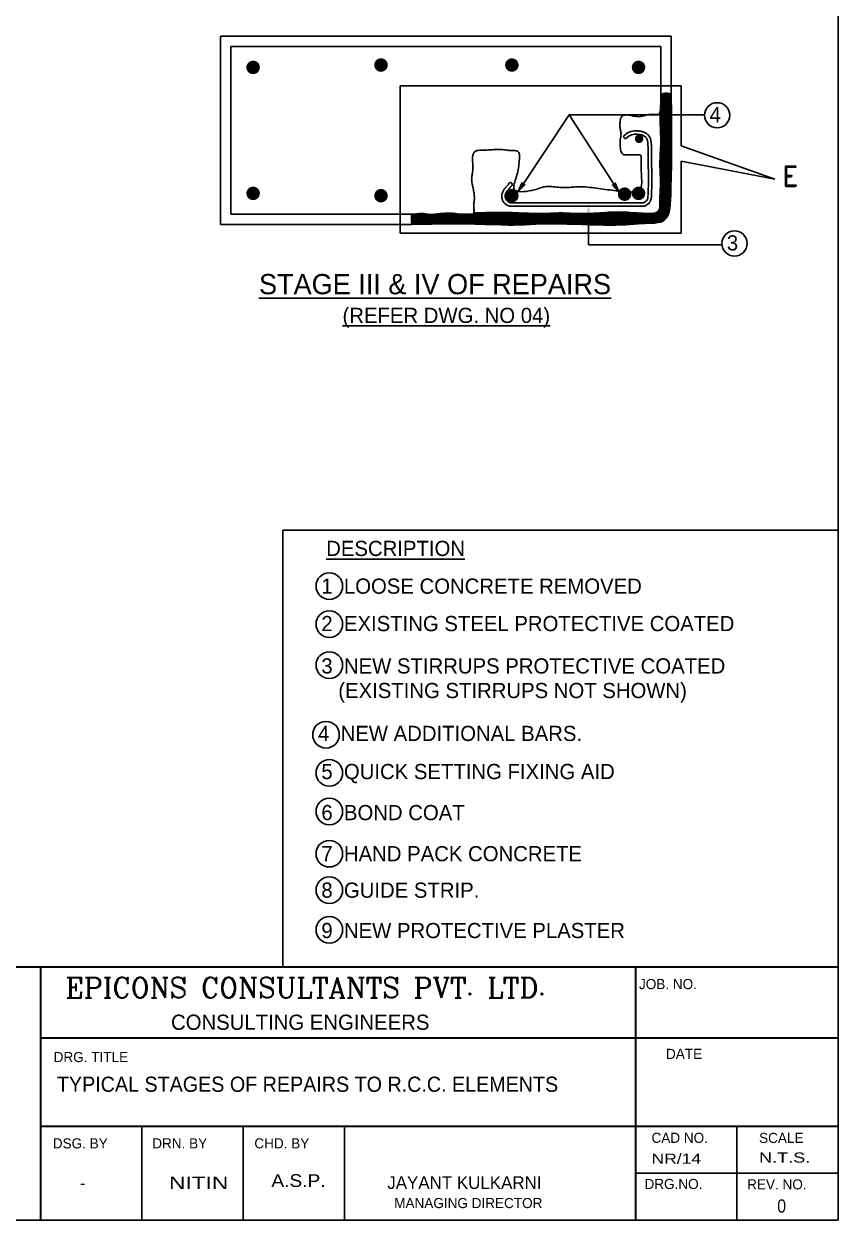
# Model space of a CAD drawing. Header units: millimetres. Extents: x -8855 to 105318, y -17958 to 67465.
# Drawn here: x 43526 to 53187, y 39218 to 53411 of the extents above; entities that cross this region are included whole.
import ezdxf
from ezdxf.lldxf.tags import DXFTag

# ---------------------------------------------------------------- set-up
doc = ezdxf.new("R2010")
doc.units = ezdxf.units.MM
doc.header["$LTSCALE"] = 25
for name, color, linetype in [('9', 3, 'Continuous'), ('DIM', 5, 'Continuous'), ('REN', 3, 'Continuous'), ('TEXT', 2, 'Continuous')]:
    doc.layers.add(name, color=color, linetype=linetype)
doc.styles.add('ROMANC', font='romanc', dxfattribs={"height": 5})
doc.styles.add('ROMAND', font='romand.shx')
doc.styles.add('ROMANS', font='stylu.ttf')
tags = doc.linetypes.add('HIDDEN2', pattern=[4.7625, 3.175, -1.5875]).pattern_tags.tags
tags[6:7] = [DXFTag(74, 4), DXFTag(75, 0), DXFTag(340, '0'), DXFTag(46, 1.0), DXFTag(50, 0.0), DXFTag(44, 0.0), DXFTag(45, 0.0)]
tags[4:5] = [DXFTag(74, 4), DXFTag(75, 0), DXFTag(340, '0'), DXFTag(46, 1.0), DXFTag(50, 0.0), DXFTag(44, 0.0), DXFTag(45, 0.0)]

msp = doc.modelspace()

# ---------------------------------------------------------------- hatches: boundary and pattern name
h = msp.add_hatch()
h.set_pattern_fill('ANSI31', color=1, scale=40, style=0)
h.set_pattern_definition([(45, (0, 0), (-3.5355339, 3.5355339), [])])
h.paths.add_polyline_path([(51144.55492, 51115.54392), (51160.56975, 51146.64856), (51172.43647, 51184.47249), (51180.83933, 51228.0983), (51186.4626, 51276.60862), (51189.99054, 51329.08604), (51191.89976, 51379.16591), (51064.90955, 51379.16591), (51064.58923, 51372.32453), (51063.75925, 51348.1199), (51063.44443, 51324.80134), (51063.70201, 51302.42361), (51064.13131, 51281.14631), (51064.21717, 51261.15523), (51063.44441, 51242.63614), (51061.29789, 51225.77484), (51057.26242, 51210.75712), (51050.82286, 51197.76875), (51041.46402, 51186.99552), (51028.78762, 51178.55177), (51012.86282, 51172.266), (50993.87566, 51167.89526), (50972.01215, 51165.1966), (50947.45834, 51163.92706), (50920.40025, 51163.84369), (50891.02392, 51164.70355), (50859.51538, 51166.26368), (50826.08451, 51168.29304), (50791.03659, 51170.60822), (50754.70076, 51173.03774), (50717.40615, 51175.41009), (50679.4819, 51177.55378), (50641.25713, 51179.29731), (50603.06098, 51180.4692), (50565.22259, 51180.89793), (50528.0067, 51180.4692), (50491.42045, 51179.29731), (50455.4066, 51177.55378), (50419.90793, 51175.41009), (50384.86718, 51173.03774), (50350.22711, 51170.60822), (50315.93048, 51168.29304), (50281.92006, 51166.26368), (50248.19106, 51164.65829), (50214.94861, 51163.48165), (50182.45028, 51162.70516), (50150.95367, 51162.30024), (50120.71634, 51162.23831), (50091.99589, 51162.49079), (50065.04989, 51163.02909), (50040.13593, 51163.82464), (50017.35419, 51164.83694), (49996.17518, 51165.97785), (49975.91202, 51167.14736), (49955.87782, 51168.2454), (49935.3857, 51169.17195), (49913.74878, 51169.82697), (49890.28015, 51170.11041), (49864.29294, 51169.92224), (49835.23979, 51169.21244), (49803.13142, 51168.13107), (49768.1181, 51166.8782), (49730.35007, 51165.65392), (49689.97759, 51164.65829), (49647.15093, 51164.09141), (49602.02033, 51164.15334), (49596.13196, 51164.26427), (49596.13196, 51036.74923), (49657.57825, 51039.24302), (49726.09996, 51041.14376), (49799.57298, 51041.87262), (49879.0181, 51041.139), (49963.24281, 51039.20491), (50050.50126, 51036.47052), (50139.04763, 51033.33597), (50227.13608, 51030.20142), (50313.02076, 51027.46702), (50394.95584, 51025.53294), (50471.19549, 51024.79932), (50540.42581, 51025.54152), (50603.06066, 51027.53567), (50659.94586, 51030.4331), (50711.92722, 51033.88514), (50759.85054, 51037.54311), (50804.56163, 51041.05836), (50846.90631, 51044.0822), (50887.73038, 51046.26596), (50927.65207, 51047.50295), (50966.37927, 51048.65438), (51003.39227, 51050.82341), (51038.17137, 51055.11323), (51070.19689, 51062.62702), (51098.94912, 51074.46794), (51123.90836, 51091.73918)])
h.paths.add_polyline_path([(49596.13196, 51164.26427), (49554.73605, 51165.04416), (49504.94051, 51166.85493), (49450.24479, 51169.24064), (49387.75214, 51171.74725), (49314.56579, 51173.92072), (49227.78901, 51175.30701), (49124.52503, 51175.45209), (49001.87709, 51173.90192), (48856.94845, 51170.20247), (48853.27129, 51163.19255), (48848.27862, 51157.66531), (48842.00803, 51153.45186), (48834.4971, 51150.38326), (48825.78341, 51148.2906), (48815.90456, 51147.00498), (48804.89813, 51146.35748), (48792.80171, 51146.17918), (48779.69359, 51146.3262), (48765.81496, 51146.75474), (48751.44771, 51147.44603), (48736.87374, 51148.38132), (48722.37494, 51149.54182), (48708.2332, 51150.90877), (48694.73043, 51152.4634), (48682.14852, 51154.18694), (48670.6566, 51156.05125), (48659.97278, 51157.99063), (48649.70241, 51159.93001), (48639.45084, 51161.79432), (48628.82341, 51163.50848), (48617.42546, 51164.99742), (48604.86236, 51166.18607), (48590.73943, 51166.99936), (48574.79359, 51167.38098), (48557.28792, 51167.3497), (48538.6171, 51166.94306), (48519.17576, 51166.19859), (48499.35855, 51165.15382), (48479.56014, 51163.84631), (48460.17518, 51162.31357), (48441.59831, 51160.59315), (48424.13961, 51158.73979), (48407.77091, 51156.87705), (48392.37945, 51155.14569), (48377.85246, 51153.68646), (48364.07718, 51152.64013), (48350.94087, 51152.14747), (48338.33077, 51152.34922), (48326.13411, 51153.38617), (48314.02516, 51155.29251), (48300.82621, 51157.67625), (48285.1466, 51160.03886), (48265.59563, 51161.88181), (48240.78263, 51162.70654), (48209.31691, 51162.01452), (48169.8078, 51159.30722), (48120.86462, 51154.08608), (48120.80784, 51133.7009), (48120.33965, 51116.41414), (48119.78161, 51101.44591), (48119.45534, 51088.01631), (48119.6824, 51075.34542), (48120.7844, 51062.65336), (48123.08292, 51049.16021), (48126.89955, 51034.08608), (48360.62143, 51038.92856), (48560.05033, 51040.75995), (48729.21846, 51040.27172), (48872.15804, 51038.15538), (48992.90126, 51035.10239), (49095.48036, 51031.80423), (49183.92753, 51028.9524), (49262.27499, 51027.23836), (49334.14527, 51027.16691), (49401.52217, 51028.49599), (49465.9798, 51030.79689), (49529.09228, 51033.64085), (49592.43373, 51036.59914), (49596.13196, 51036.74923)])
h.paths.add_polyline_path([(51202.34267, 52114.80918), (51200.20146, 52324.82087), (51196.10034, 52584.37314), (51153.5179, 52588.9995), (51122.71639, 52588.95258), (51101.85172, 52584.96434), (51089.07983, 52577.76673), (51082.55665, 52568.09173), (51080.4381, 52556.67129), (51080.88012, 52544.23736), (51082.03862, 52531.52191), (51082.41292, 52519.11301), (51081.87575, 52507.02317), (51080.64324, 52495.12101), (51078.93152, 52483.27515), (51076.95669, 52471.35422), (51074.93488, 52459.22684), (51073.0822, 52446.76163), (51071.61478, 52433.82722), (51070.65634, 52420.37981), (51069.961, 52406.72595), (51069.19049, 52393.25978), (51068.00653, 52380.37541), (51066.97409, 52321.86351), (51067.0958, 52269.72485), (51068.06776, 52223.06531), (51069.58608, 52180.99075), (51071.34688, 52142.60706), (51073.04625, 52107.02008), (51074.38032, 52073.33571), (51075.04519, 52040.65979), (51074.82458, 52008.24484), (51073.85269, 51975.92993), (51072.35132, 51943.70078), (51070.54228, 51911.54307), (51068.64738, 51879.44254), (51066.88842, 51847.38487), (51065.48722, 51815.35579), (51064.66557, 51783.34101), (51064.57732, 51751.34289), (51065.1044, 51719.43052), (51066.06079, 51687.68965), (51067.26045, 51656.20602), (51068.51735, 51625.06538), (51069.64546, 51594.35347), (51070.45875, 51564.15605), (51070.77119, 51534.55886), (51070.45637, 51505.63813), (51069.62638, 51477.43195), (51068.45296, 51449.96892), (51067.10781, 51423.27762), (51065.76266, 51397.38663), (51064.90955, 51379.16591), (51191.89976, 51379.16591), (51192.10743, 51384.61318), (51193.49751, 51442.27264), (51194.84507, 51501.14704), (51196.65837, 51561.64434), (51198.74174, 51629.4739), (51200.72351, 51711.67044), (51202.23204, 51815.26869), (51202.89564, 51947.30336)])

# ---------------------------------------------------------------- linework, layer by layer
for p, q in [((53175.44123, 39229.87558), (53175.44123, 67465.18411)), ((45857.51102, 53264.27444), (45857.51102, 51034.08608)), ((45857.51102, 53264.27444), (51196.10034, 53264.27444)), ((51196.10034, 53264.27444), (51196.10034, 52584.37314)), ((45977.51102, 53144.27444), (45977.51102, 51154.08608)), ((45977.51102, 53144.27444), (51076.10034, 53144.27444)), ((51076.10034, 53144.27444), (51076.10034, 52466.21761)), ((48120.86462, 51154.08608), (45977.51102, 51154.08608)), ((48842.9519, 51154.08608), (48682.8848, 51154.08608)), ((48126.89955, 51034.08608), (45857.51102, 51034.08608)), ((46595.09207, 42229.87558), (46595.09207, 47409.81044)), ((46595.09207, 47409.81044), (53175.44123, 47409.81044))]:
    msp.add_line(p, q)
at = {"color": 8, "linetype": 'HIDDEN2'}
for p, q in [((47984.75881, 52677.25385), (47984.75881, 50930.58593)), ((51314.54012, 52677.25385), (47984.75881, 52677.25385)), ((51314.54012, 51965.85271), (51314.54012, 52677.25385)), ((51314.54012, 51965.85271), (52424.46728, 51568.79148)), ((52424.46728, 51568.79148), (51314.54012, 51783.86633)), ((51314.54012, 50930.58593), (51314.54012, 51783.86633)), ((47984.75881, 50930.58593), (51314.54012, 50930.58593))]:
    msp.add_line(p, q, dxfattribs=at)
for points in [[(48120.86462, 51154.08608), (48169.8078, 51159.30722), (48209.31691, 51162.01452), (48240.78263, 51162.70654), (48265.59563, 51161.88181), (48285.1466, 51160.03886), (48300.82621, 51157.67625), (48314.02516, 51155.29251), (48326.13411, 51153.38617), (48338.33077, 51152.34922), (48350.94087, 51152.14747), (48364.07718, 51152.64013), (48377.85246, 51153.68646), (48392.37945, 51155.14569), (48407.77091, 51156.87705), (48424.13961, 51158.73979), (48441.59831, 51160.59315), (48460.17518, 51162.31357), (48479.56014, 51163.84631), (48499.35855, 51165.15382), (48519.17576, 51166.19859), (48538.6171, 51166.94306), (48557.28792, 51167.3497), (48574.79359, 51167.38098), (48590.73943, 51166.99936), (48604.86236, 51166.18607), (48617.42546, 51164.99742), (48628.82341, 51163.50848), (48639.45084, 51161.79432), (48649.70241, 51159.93001), (48659.97278, 51157.99063), (48670.6566, 51156.05125), (48682.14852, 51154.18694), (48694.73043, 51152.4634), (48708.2332, 51150.90877), (48722.37494, 51149.54182), (48736.87374, 51148.38132), (48751.44771, 51147.44603), (48765.81496, 51146.75474), (48779.69359, 51146.3262), (48792.80171, 51146.17918), (48804.89813, 51146.35748), (48815.90456, 51147.00498), (48825.78341, 51148.2906), (48834.4971, 51150.38326), (48842.00803, 51153.45186), (48848.27862, 51157.66531), (48853.27129, 51163.19255), (48856.94845, 51170.20247), (48859.31949, 51178.78579), (48860.58176, 51188.72041), (48860.97954, 51199.70606), (48860.75716, 51211.44244), (48860.15891, 51223.62925), (48859.42912, 51235.96621), (48858.81208, 51248.15302), (48858.55211, 51259.88939), (48858.82774, 51270.96263), (48859.55441, 51281.51035), (48860.58176, 51291.75778), (48861.75945, 51301.93014), (48862.93714, 51312.25265), (48863.96449, 51322.95052), (48864.69115, 51334.24897), (48864.96679, 51346.37322), (48864.67549, 51359.47654), (48863.83921, 51373.42444), (48862.5143, 51388.01045), (48860.75716, 51403.02813), (48858.62415, 51418.27103), (48856.17167, 51433.5327), (48853.45608, 51448.60668), (48850.53378, 51463.28654), (48847.47365, 51477.41585), (48844.39474, 51491.03843), (48841.42858, 51504.24811), (48838.70673, 51517.13873), (48836.36074, 51529.80413), (48834.52216, 51542.33816), (48833.32254, 51554.83464), (48832.89343, 51567.38743), (48833.31314, 51580.07473), (48834.44698, 51592.91217), (48836.10703, 51605.89976), (48838.10535, 51619.0375), (48840.25402, 51632.32537), (48842.36509, 51645.7634), (48844.25066, 51659.35157), (48845.72277, 51673.08989), (48846.6405, 51686.98147), (48847.05081, 51701.04198), (48847.04768, 51715.29016), (48846.72507, 51729.7448), (48846.17694, 51744.42465), (48845.49726, 51759.34849), (48844.77999, 51774.53508), (48844.11911, 51790.0032), (48843.64302, 51805.71531), (48843.61796, 51821.40864), (48844.34462, 51836.76415), (48846.12369, 51851.46277), (48849.25586, 51865.18545), (48854.04181, 51877.61312), (48860.78224, 51888.42672), (48869.77782, 51897.30721), (48881.23215, 51904.04499), (48894.96044, 51908.86841), (48910.68078, 51912.11531), (48928.11129, 51914.1235), (48946.97006, 51915.23083), (48966.97521, 51915.77511), (48987.84483, 51916.09416), (49009.29703, 51916.52583), (49031.06871, 51917.32661), (49052.97193, 51918.42768), (49074.83757, 51919.67889), (49096.49649, 51920.9301), (49117.77954, 51922.03117), (49138.5176, 51922.83195), (49158.54153, 51923.18228), (49177.68219, 51922.93204), (49195.81743, 51921.98738), (49213.01303, 51920.47967), (49229.38173, 51918.59659), (49245.0363, 51916.52583), (49260.08949, 51914.45508), (49274.65407, 51912.572), (49288.84278, 51911.06429), (49302.76839, 51910.11962), (49316.48876, 51909.81341), (49329.84217, 51909.77192), (49342.61201, 51909.50916), (49354.58166, 51908.53915), (49365.53451, 51906.37587), (49375.25395, 51902.53333), (49383.52336, 51896.52554), (49390.12613, 51887.86649), (49394.91637, 51876.22561), (49398.03107, 51861.89397), (49399.67795, 51845.31804), (49400.0647, 51826.94432), (49399.39904, 51807.21929), (49397.88869, 51786.58944), (49395.74136, 51765.50124), (49393.16475, 51744.40119), (49390.31917, 51723.64017), (49387.17524, 51703.18666), (49383.65619, 51682.91354), (49379.68525, 51662.69367), (49375.18562, 51642.39995), (49370.08053, 51621.90525), (49364.2932, 51601.08245), (49357.74684, 51579.80442), (49350.52847, 51558.05447), (49343.38019, 51536.25765), (49337.20791, 51514.9494), (49332.91753, 51494.6652), (49331.41494, 51475.9405), (49333.60604, 51459.31077), (49340.39674, 51445.31148), (49352.69293, 51434.47809), (49371.03738, 51427.18354), (49394.52037, 51423.1507), (49421.86903, 51421.93993), (49451.81052, 51423.11158), (49483.07197, 51426.22601), (49514.38052, 51430.84356), (49544.46333, 51436.5246), (49572.04753, 51442.82947), (49596.17603, 51449.35981), (49617.15486, 51455.8824), (49635.60577, 51462.2053), (49652.15055, 51468.13658), (49667.41097, 51473.4843), (49682.00881, 51478.05652), (49696.56585, 51481.6613), (49711.70386, 51484.10671), (49727.90655, 51485.27034), (49745.10526, 51485.30788), (49763.09327, 51484.44454), (49781.66387, 51482.90555), (49800.61033, 51480.91612), (49819.72593, 51478.70148), (49838.80395, 51476.48683), (49857.63765, 51474.4974), (49876.06105, 51472.91775), (49894.07101, 51471.76976), (49911.7051, 51471.03467), (49929.00093, 51470.69371), (49945.99606, 51470.72812), (49962.72809, 51471.11913), (49979.23461, 51471.84796), (49995.5532, 51472.89585), (50011.74649, 51474.22526), (50027.97737, 51475.72359), (50044.43376, 51477.25945), (50061.3036, 51478.70148), (50078.77481, 51479.91828), (50097.03533, 51480.77849), (50116.27309, 51481.15072), (50136.67601, 51480.90361), (50158.37565, 51479.9433), (50181.27805, 51478.32611), (50205.23285, 51476.14587), (50230.08972, 51473.49643), (50255.69831, 51470.47162), (50281.90827, 51467.16529), (50308.56927, 51463.67128), (50335.53096, 51460.08343), (50362.64612, 51456.48307), (50389.78007, 51452.90147), (50416.80127, 51449.35741), (50443.57815, 51445.86965), (50469.97918, 51442.45697), (50495.87279, 51439.13813), (50521.12744, 51435.9319), (50545.61157, 51432.85704), (50569.22183, 51429.93859), (50591.96761, 51427.22658), (50613.8865, 51424.77734), (50635.01608, 51422.64715), (50655.39394, 51420.89232), (50675.05767, 51419.56916), (50694.04485, 51418.73398), (50712.39307, 51418.44307), (50730.1086, 51418.76213), (50747.07241, 51419.79438), (50763.13416, 51421.65243), (50778.14351, 51424.44889), (50791.9501, 51428.29637), (50804.4036, 51433.30748), (50815.35366, 51439.59482), (50824.64993, 51447.27101), (50832.19532, 51456.42363), (50838.10572, 51467.04017), (50842.55027, 51479.0831), (50845.69809, 51492.51486), (50847.71834, 51507.29794), (50848.78015, 51523.39479), (50849.05265, 51540.76788), (50848.70498, 51559.37967), (50847.90001, 51579.15509), (50846.77556, 51599.86892), (50845.46319, 51621.2584), (50844.09443, 51643.06078), (50842.80085, 51665.01331), (50841.71399, 51686.85323), (50840.9654, 51708.31778), (50840.68664, 51729.14422), (50840.94347, 51749.08229), (50841.53859, 51767.93181), (50842.20887, 51785.50509), (50842.69122, 51801.61446), (50842.72254, 51816.07222), (50842.03972, 51828.6907), (50840.37966, 51839.28222), (50837.47927, 51847.65908), (50833.14434, 51853.72434), (50827.45632, 51857.74386), (50820.56555, 51860.07424), (50812.62236, 51861.07209), (50803.77712, 51861.09398), (50794.18015, 51860.49653), (50783.98181, 51859.63632), (50773.33244, 51858.86995), (50762.36986, 51858.47582), (50751.18177, 51858.41951), (50739.84333, 51858.58843), (50728.42972, 51858.86995), (50717.01612, 51859.15147), (50705.67768, 51859.32039), (50694.4896, 51859.26408), (50683.52702, 51858.86995), (50672.86514, 51858.11922), (50662.57911, 51857.3685), (50652.74412, 51857.0682), (50643.43533, 51857.66879), (50634.72792, 51859.62068), (50626.69705, 51863.37432), (50619.4179, 51869.38014), (50612.96565, 51878.08858), (50607.39979, 51889.7749), (50602.71721, 51904.01371), (50598.8991, 51920.2044), (50595.92668, 51937.7464), (50593.78114, 51956.03913), (50592.44371, 51974.48201), (50591.89558, 51992.47445), (50592.11797, 52009.41587), (50593.06075, 52024.84332), (50594.54852, 52038.84439), (50596.37458, 52051.6443), (50598.33218, 52063.46826), (50600.21461, 52074.54149), (50601.81514, 52085.08921), (50602.92706, 52095.33664), (50603.34364, 52105.509), (50602.92393, 52115.78459), (50601.79009, 52126.15401), (50600.13004, 52136.56097), (50598.13172, 52146.94917), (50595.98305, 52157.26229), (50593.87198, 52167.44403), (50591.98641, 52177.43809), (50590.5143, 52187.18817), (50589.59971, 52196.65672), (50589.21132, 52205.88129), (50589.27396, 52214.91817), (50589.71246, 52223.82368), (50590.45165, 52232.65411), (50591.41636, 52241.46578), (50592.53141, 52250.31498), (50593.72163, 52259.25802), (50594.95571, 52268.31367), (50596.37771, 52277.35056), (50598.17557, 52286.19976), (50600.53722, 52294.69237), (50603.65059, 52302.65946), (50607.70361, 52309.93214), (50612.88421, 52316.34148), (50619.38032, 52321.71856), (50627.32035, 52325.93515), (50636.59469, 52329.02564), (50647.03419, 52331.06512), (50658.46972, 52332.12865), (50670.73214, 52332.29131), (50683.65232, 52331.62817), (50697.06112, 52330.2143), (50710.7894, 52328.12477), (50724.69622, 52325.46594), (50738.75339, 52322.46929), (50752.9609, 52319.39756), (50767.31875, 52316.51352), (50781.82695, 52314.07991), (50796.48549, 52312.35949), (50811.29437, 52311.61502), (50826.2536, 52312.10925), (50841.36003, 52313.99858), (50856.59801, 52317.014), (50871.94875, 52320.78015), (50887.39345, 52324.92167), (50902.91333, 52329.06318), (50918.48958, 52332.82933), (50934.10341, 52335.84475), (50949.73604, 52337.73409), (50965.32795, 52338.26898), (50980.65676, 52337.80916), (50995.45936, 52336.86136), (51009.47266, 52335.93234), (51022.43355, 52335.52882), (51034.07894, 52336.15756), (51044.14571, 52338.32528), (51052.37077, 52342.53874), (51058.59125, 52349.15453), (51063.04518, 52357.92866), (51066.07085, 52368.467), (51068.00653, 52380.37541), (51069.19049, 52393.25978), (51069.961, 52406.72595), (51070.65634, 52420.37981), (51071.61478, 52433.82722), (51073.0822, 52446.76163), (51074.93488, 52459.22684), (51076.95669, 52471.35422), (51078.93152, 52483.27515), (51080.64324, 52495.12101), (51081.87575, 52507.02317), (51082.41292, 52519.11301), (51082.03862, 52531.52191), (51080.88012, 52544.23736), (51080.4381, 52556.67129), (51082.55665, 52568.09173), (51089.07983, 52577.76673), (51101.85172, 52584.96434), (51122.71639, 52588.95258), (51153.5179, 52588.9995), (51196.10034, 52584.37314)], [(48126.89955, 51034.08608), (48360.62143, 51038.92856), (48560.05033, 51040.75995), (48729.21846, 51040.27172), (48872.15804, 51038.15538), (48992.90126, 51035.10239), (49095.48036, 51031.80423), (49183.92753, 51028.9524), (49262.27499, 51027.23836), (49334.14527, 51027.16691), (49401.52217, 51028.49599), (49465.9798, 51030.79689), (49529.09228, 51033.64085), (49592.43373, 51036.59914), (49657.57825, 51039.24302), (49726.09996, 51041.14376), (49799.57298, 51041.87262), (49879.0181, 51041.139), (49963.24281, 51039.20491), (50050.50126, 51036.47052), (50139.04763, 51033.33597), (50227.13608, 51030.20142), (50313.02076, 51027.46702), (50394.95584, 51025.53294), (50471.19549, 51024.79932), (50540.42581, 51025.54152), (50603.06066, 51027.53567), (50659.94586, 51030.4331), (50711.92722, 51033.88514), (50759.85054, 51037.54311), (50804.56163, 51041.05836), (50846.90631, 51044.0822), (50887.73038, 51046.26596), (50927.65207, 51047.50295), (50966.37927, 51048.65438), (51003.39227, 51050.82341), (51038.17137, 51055.11323), (51070.19689, 51062.62702), (51098.94912, 51074.46794), (51123.90836, 51091.73918), (51144.55492, 51115.54392), (51160.56975, 51146.64856), (51172.43647, 51184.47249), (51180.83933, 51228.0983), (51186.4626, 51276.60862), (51189.99054, 51329.08604), (51192.10743, 51384.61318), (51193.49751, 51442.27264), (51194.84507, 51501.14704), (51196.65837, 51561.64434), (51198.74174, 51629.4739), (51200.72351, 51711.67044), (51202.23204, 51815.26869), (51202.89564, 51947.30336), (51202.34267, 52114.80918), (51200.20146, 52324.82087), (51196.10034, 52584.37314)], [(48856.94845, 51170.20247), (49001.87709, 51173.90192), (49124.52503, 51175.45209), (49227.78901, 51175.30701), (49314.56579, 51173.92072), (49387.75214, 51171.74725), (49450.24479, 51169.24064), (49504.94051, 51166.85493), (49554.73605, 51165.04416), (49602.02033, 51164.15334), (49647.15093, 51164.09141), (49689.97759, 51164.65829), (49730.35007, 51165.65392), (49768.1181, 51166.8782), (49803.13142, 51168.13107), (49835.23979, 51169.21244), (49864.29294, 51169.92224), (49890.28015, 51170.11041), (49913.74878, 51169.82697), (49935.3857, 51169.17195), (49955.87782, 51168.2454), (49975.91202, 51167.14736), (49996.17518, 51165.97785), (50017.35419, 51164.83694), (50040.13593, 51163.82464), (50065.04989, 51163.02909), (50091.99589, 51162.49079), (50120.71634, 51162.23831), (50150.95367, 51162.30024), (50182.45028, 51162.70516), (50214.94861, 51163.48165), (50248.19106, 51164.65829), (50281.92006, 51166.26368), (50315.93048, 51168.29304), (50350.22711, 51170.60822), (50384.86718, 51173.03774), (50419.90793, 51175.41009), (50455.4066, 51177.55378), (50491.42045, 51179.29731), (50528.0067, 51180.4692), (50565.22259, 51180.89793), (50603.06098, 51180.4692), (50641.25713, 51179.29731), (50679.4819, 51177.55378), (50717.40615, 51175.41009), (50754.70076, 51173.03774), (50791.03659, 51170.60822), (50826.08451, 51168.29304), (50859.51538, 51166.26368), (50891.02392, 51164.70355), (50920.40025, 51163.84369), (50947.45834, 51163.92706), (50972.01215, 51165.1966), (50993.87566, 51167.89526), (51012.86282, 51172.266), (51028.78762, 51178.55177), (51041.46402, 51186.99552), (51050.82286, 51197.76875), (51057.26242, 51210.75712), (51061.29789, 51225.77484), (51063.44441, 51242.63614), (51064.21717, 51261.15523), (51064.13131, 51281.14631), (51063.70201, 51302.42361), (51063.44443, 51324.80134), (51063.75925, 51348.1199), (51064.58923, 51372.32453), (51065.76266, 51397.38663), (51067.10781, 51423.27762), (51068.45296, 51449.96892), (51069.62638, 51477.43195), (51070.45637, 51505.63813), (51070.77119, 51534.55886), (51070.45875, 51564.15605), (51069.64546, 51594.35347), (51068.51735, 51625.06538), (51067.26045, 51656.20602), (51066.06079, 51687.68965), (51065.1044, 51719.43052), (51064.57732, 51751.34289), (51064.66557, 51783.34101), (51065.48722, 51815.35579), (51066.88842, 51847.38487), (51068.64738, 51879.44254), (51070.54228, 51911.54307), (51072.35132, 51943.70078), (51073.85269, 51975.92993), (51074.82458, 52008.24484), (51075.04519, 52040.65979), (51074.38032, 52073.33571), (51073.04625, 52107.02008), (51071.34688, 52142.60706), (51069.58608, 52180.99075), (51068.06776, 52223.06531), (51067.0958, 52269.72485), (51066.97409, 52321.86351), (51068.00653, 52380.37541)], [(48120.86462, 51154.08608), (48120.80784, 51133.7009), (48120.33965, 51116.41414), (48119.78161, 51101.44591), (48119.45534, 51088.01631), (48119.6824, 51075.34542), (48120.7844, 51062.65336), (48123.08292, 51049.16021), (48126.89955, 51034.08608)]]:
    msp.add_lwpolyline(points)
at = {"layer": '9'}
msp.add_line((33695.58156, 39229.87558), (53175.44123, 39229.87558), dxfattribs=at)
at = {"layer": 'DIM'}
for p, q in [((49449.53111, 51524.13432), (49990.34795, 52332.1941)), ((50515.1783, 51518.40136), (49990.34795, 52332.1941)), ((49990.34795, 52332.1941), (51587.09781, 52332.1941)), ((50218.51926, 51112.76074), (50218.51926, 50791.97532)), ((50218.51926, 50791.97532), (51799.60763, 50791.97532))]:
    msp.add_line(p, q, dxfattribs=at)
for centre in [(51742.64204, 52328.2664), (51948.15476, 50808.72693)]:
    msp.add_circle(centre, 149.48869, dxfattribs=at)
for points in [[(49474.46253, 51507.44827), (49424.59969, 51540.82038), (49349.41478, 51374.54582)], [(50540.38999, 51534.66085), (50489.96662, 51502.14186), (50612.73525, 51367.13126)], [(50188.51926, 51112.76074), (50248.51926, 51112.76074), (50218.51926, 51292.76074)]]:
    msp.add_solid(points, dxfattribs=at)
at = {"layer": 'REN'}
for p, q in [((49281.1042, 51251.2802), (50880.93373, 51251.2802)), ((49290.53691, 51291.2802), (50871.50102, 51291.2802))]:
    msp.add_line(p, q, dxfattribs=at)
for points, const_width in [([(46202.77647, 52896.04729, 1), (46282.77647, 52896.04729, 1)], 80), ([(47718.09866, 52923.8147, 1), (47798.09866, 52923.8147, 1)], 80), ([(49349.41478, 52923.8147, -1), (49269.41478, 52923.8147, -1)], 80), ([(50850.83489, 52896.04729, -1), (50770.83489, 52896.04729, -1)], 80), ([(50842.50899, 52049.25431, 1), (50792.10899, 52049.25431, 1)], 50.4), ([(46202.77647, 51402.31323, -1), (46282.77647, 51402.31323, -1)], 80), ([(47718.09866, 51374.54582, -1), (47798.09866, 51374.54582, -1)], 80), ([(49349.41478, 51374.54582, 1), (49269.41478, 51374.54582, 1)], 80), ([(50685.49492, 51392.87767, 1), (50605.49492, 51392.87767, 1)], 80), ([(50850.83489, 51402.31323, 1), (50770.83489, 51402.31323, 1)], 80)]:
    msp.add_lwpolyline(points, format="xyb", close=True, dxfattribs=dict(at, const_width=const_width))
for points in [[(50757.47475, 52142.3543), (50720.02882, 52134.41307), (50681.48329, 52119.44297), (50650.86348, 52097.01809), (50631.32937, 52081.05674)], [(50762.08596, 52102.44261), (50731.49314, 52095.95474), (50700.871, 52084.06188), (50675.35249, 52065.37301), (50656.63884, 52050.08205)], [(50962.96401, 51366.471), (50963.38835, 51382.14401), (50963.93996, 51397.96676), (50964.58855, 51414.00027), (50965.29775, 51430.10439), (50966.03083, 51446.14298), (50966.75076, 51461.98392), (50967.42027, 51477.49957), (50968.00137, 51492.56025), (50968.46175, 51507.06308), (50968.79873, 51521.1244), (50969.01835, 51534.93781), (50969.12729, 51548.70237), (50969.1327, 51562.61797), (50969.04207, 51576.88737), (50968.86304, 51591.71758), (50968.60319, 51607.3193), (50968.27186, 51623.84072), (50967.88591, 51641.17533), (50967.46384, 51659.15472), (50967.02408, 51677.6083), (50966.58503, 51696.36317), (50966.16507, 51715.24454), (50965.78254, 51734.07594), (50965.45557, 51752.68734), (50965.19418, 51770.94768), (50964.97803, 51788.75392), (50964.77955, 51805.98088), (50964.57088, 51822.49952), (50964.32362, 51937.51235), (50964.00832, 51952.25526), (50963.59345, 51965.9565), (50963.0436, 51978.5279), (50962.32925, 51989.86426), (50961.45467, 52000.01731), (50960.43099, 52009.12219), (50959.27061, 52017.31124), (50957.99321, 52024.68787), (50956.63271, 52031.31942), (50955.24248, 52037.23943), (50953.86974, 52042.5531), (50952.43888, 52047.73125), (50950.75326, 52053.2309), (50948.65604, 52059.1409), (50946.01633, 52065.39451), (50942.73482, 52071.85495), (50938.76895, 52078.34659), (50934.13634, 52084.70543), (50928.90129, 52090.81151), (50923.16451, 52096.59595), (50917.02202, 52102.05594), (50910.48523, 52107.24117), (50903.5556, 52112.17399), (50896.24011, 52116.84925), (50888.54828, 52121.24389), (50880.48937, 52125.32184), (50872.06918, 52129.03636), (50863.29211, 52132.32763), (50854.12997, 52135.14972), (50844.58753, 52137.47512), (50834.65498, 52139.31147), (50824.28119, 52140.69424), (50813.36987, 52141.67149), (50801.78843, 52142.29133), (50789.3936, 52142.59516), (50776.10878, 52142.62525), (50762.00283, 52142.44974), (50757.47475, 52142.3543)], [(50922.97866, 51367.55359), (50923.40721, 51383.38213), (50923.96813, 51399.47196), (50924.62413, 51415.68859), (50925.33795, 51431.89749), (50926.07231, 51447.96418), (50926.78992, 51463.75415), (50927.45353, 51479.1329), (50928.02585, 51493.96593), (50928.47696, 51508.17682), (50928.80635, 51521.92151), (50929.02086, 51535.41404), (50929.12735, 51548.86844), (50929.13265, 51562.49872), (50929.0436, 51576.51893), (50928.86706, 51591.14309), (50928.60986, 51606.58523), (50928.28079, 51623.02686), (50927.89636, 51640.51943), (50927.47502, 51659.08184), (50927.03523, 51678.73304), (50926.59544, 51699.49193), (50926.17411, 51721.37744), (50925.78968, 51744.40849), (50925.4606, 51768.604), (50925.19765, 51793.89203), (50924.98083, 51819.83725), (50924.78246, 51845.91344), (50924.57487, 51871.59439), (50924.33036, 51896.35391), (50924.02127, 51919.66578), (50923.61991, 51941.0038), (50923.0986, 51959.84177), (50922.43736, 51975.79961), (50921.64694, 51989.08183), (50920.7458, 52000.03907), (50919.7524, 52009.02196), (50918.68518, 52016.38115), (50917.56261, 52022.46728), (50916.40313, 52027.63099), (50915.2252, 52032.2229), (50914.0319, 52036.54138), (50912.76478, 52040.67557), (50911.35005, 52044.66233), (50909.71387, 52048.53852), (50907.78245, 52052.34099), (50905.48196, 52056.1066), (50902.7386, 52059.87222), (50899.47854, 52063.67469), (50895.64952, 52067.53552), (50891.28535, 52071.41479), (50886.4414, 52075.25719), (50881.17303, 52079.00745), (50875.53559, 52082.61028), (50869.58446, 52086.0104), (50863.37497, 52089.1525), (50856.96251, 52091.98132), (50850.37089, 52094.45308), (50843.49787, 52096.57008), (50836.20965, 52098.34615), (50828.37245, 52099.79511), (50819.85249, 52100.93078), (50810.51597, 52101.76698), (50800.22912, 52102.31754), (50788.85814, 52102.59627), (50776.31231, 52102.62468), (50762.67314, 52102.45499), (50762.08596, 52102.44261)], [(50631.32937, 52081.05674), (50631.62341, 52079.43786), (50632.02369, 52077.79941), (50632.513, 52076.16198), (50633.07408, 52074.54615), (50633.68971, 52072.97252), (50634.34266, 52071.46166), (50635.01569, 52070.03418), (50635.69156, 52068.71066), (50636.35682, 52067.50537), (50637.01308, 52066.40726), (50637.66574, 52065.39897), (50638.32021, 52064.46313), (50638.98187, 52063.58238), (50639.65612, 52062.73936), (50640.34836, 52061.9167), (50641.06398, 52061.09704), (50641.8247, 52060.25815), (50642.71758, 52059.35845), (50643.84598, 52058.35149), (50645.31327, 52057.19081), (50647.22283, 52055.82998), (50649.67803, 52054.22254), (50652.78224, 52052.32204), (50656.63884, 52050.08205)], [(49281.1042, 51251.2802), (49255.55728, 51264.03853), (49239.79346, 51273.70233), (49226.30985, 51284.12919), (49215.02498, 51295.50291), (49206.08024, 51307.72148), (49199.62539, 51320.22622), (49195.4858, 51332.13723), (49193.04508, 51342.81704), (49191.54617, 51352.66253), (49190.72695, 51362.37877), (49190.57746, 51372.09897), (49191.1141, 51381.79125), (49192.35445, 51391.42004), (49194.31653, 51400.9452), (49197.01751, 51410.32104), (49200.45832, 51419.45896), (49204.54114, 51428.13136), (49209.0576, 51436.17461), (49213.84316, 51443.60461), (49218.77513, 51450.49294), (49223.7553, 51456.91923), (49228.70525, 51462.9618), (49233.56116, 51468.69232), (49238.28562, 51474.19231), (49242.93908, 51479.62644), (49247.69038, 51485.22525), (49252.67214, 51491.16391), (49258.001, 51497.59948), (49263.79118, 51504.68685), (49270.1535, 51512.57735), (49277.19543, 51521.41858), (49285.08165, 51531.431)], [(49316.50492, 51506.68068), (49315.75539, 51508.06104), (49315.08933, 51509.26613), (49314.49551, 51510.31962), (49313.96265, 51511.24522), (49313.47953, 51512.06661), (49313.03489, 51512.80748), (49312.61747, 51513.49153), (49312.21603, 51514.14244), (49311.82084, 51514.78029), (49311.4282, 51515.41066), (49311.03596, 51516.03552), (49310.64195, 51516.65683), (49310.244, 51517.27657), (49309.83994, 51517.89671), (49309.4276, 51518.51921), (49309.00482, 51519.14604), (49308.56986, 51519.77831), (49308.12268, 51520.41372), (49307.66367, 51521.04914), (49307.19324, 51521.68141), (49306.71178, 51522.30739), (49306.21967, 51522.92392), (49305.71733, 51523.52785), (49305.20513, 51524.11605), (49304.68307, 51524.68574), (49304.1496, 51525.23576), (49303.60272, 51525.76532), (49303.04048, 51526.27362), (49302.4609, 51526.75989), (49301.86201, 51527.22334), (49301.24184, 51527.66317), (49300.59842, 51528.0786), (49299.92946, 51528.46941), (49299.23133, 51528.83759), (49298.50011, 51529.1857), (49297.73184, 51529.5163), (49296.92259, 51529.83195), (49296.06842, 51530.1352), (49295.16539, 51530.42861), (49294.20955, 51530.71474), (49293.19872, 51530.99299), (49292.13766, 51531.25012), (49291.0329, 51531.46973), (49289.89095, 51531.63542), (49288.71833, 51531.73079), (49287.52156, 51531.73945), (49286.30716, 51531.64498), (49285.08165, 51531.431)], [(49290.53691, 51291.2802), (49274.98252, 51299.04819), (49262.54762, 51306.67124), (49252.85579, 51314.16592), (49245.53061, 51321.54877), (49240.19564, 51328.83637), (49236.47447, 51336.04526), (49233.99066, 51343.19201), (49232.36779, 51350.29317), (49231.29218, 51357.3583), (49230.70107, 51364.369), (49230.59448, 51371.29987), (49230.9724, 51378.12549), (49231.83483, 51384.82047), (49233.18177, 51391.3594), (49235.01323, 51397.71687), (49237.32919, 51403.8675), (49240.12059, 51409.79675), (49243.34199, 51415.53366), (49246.93888, 51421.11815), (49250.85677, 51426.59014), (49255.04113, 51431.98955), (49259.43747, 51437.3563), (49263.99128, 51442.73031), (49268.64804, 51448.15149), (49273.3795, 51453.6767), (49278.26237, 51459.43055), (49283.39961, 51465.55455), (49288.89417, 51472.19025), (49294.84903, 51479.47918), (49301.36713, 51487.56288), (49308.55144, 51496.58286), (49316.50492, 51506.68068)], [(50871.50102, 51291.2802), (50878.61654, 51294.83375), (50891.05144, 51302.4568), (50900.74327, 51309.95148), (50908.06845, 51317.33433), (50913.40342, 51324.62193), (50917.12459, 51331.83082), (50919.6084, 51338.97757), (50921.23127, 51346.07873), (50922.30688, 51353.14387), (50922.89799, 51360.15457), (50923.00458, 51367.08543), (50922.97866, 51367.55359)], [(50880.93373, 51251.2802), (50898.04178, 51259.82409), (50913.8056, 51269.4879), (50927.28921, 51279.91475), (50938.57408, 51291.28847), (50947.51882, 51303.50704), (50953.97366, 51316.01178), (50958.11326, 51327.92279), (50960.55398, 51338.6026), (50962.05289, 51348.44809), (50962.87211, 51358.16433), (50962.93358, 51362.1614)]]:
    msp.add_lwpolyline(points, dxfattribs=at)
at = {"layer": 'TEXT', "color": 1}
for p, q in [((44925.44123, 39229.87558), (44925.44123, 40339.87558)), ((46125.44123, 39229.87558), (46125.44123, 40339.87558)), ((47325.44123, 39229.87558), (47325.44123, 40339.87558)), ((51975.44123, 39229.87558), (51975.44123, 40339.87558)), ((53175.44123, 39784.87558), (50775.44123, 39784.87558))]:
    msp.add_line(p, q, dxfattribs=at)
at = {"layer": 'TEXT', "color": 1, "const_width": 24}
for points in [[(33695.58156, 42229.87558), (53175.44123, 42229.87558)], [(43725.44123, 39229.87558), (43725.44123, 42229.87558)], [(50775.44123, 39229.87558), (50775.44123, 42229.87558)], [(43725.44123, 41389.87558), (53175.44123, 41389.87558)], [(43725.44123, 40339.87558), (53175.44123, 40339.87558)]]:
    msp.add_lwpolyline(points, dxfattribs=at)
at = {"layer": 'TEXT'}
for centre in [(47145.96128, 46746.39078), (47145.96128, 46295.3237), (47145.96128, 45809.55925), (47106.60195, 44984.10324), (47145.96128, 44531.09586), (47145.96128, 44073.84263), (47145.96128, 43573.46125), (47145.96128, 43141.07955), (47145.96128, 42670.97876)]:
    msp.add_circle(centre, 157.5784, dxfattribs=at)

# ---------------------------------------------------------------- texts
for s, height, style, p in [('4', 180, 'ROMANS', (51652.14684, 52244.95111)), ('E', 240, 'ROMAND', (52509.65153, 51486.85983)), ('3', 180, 'ROMANS', (51857.65956, 50725.41165)), ('%%USTAGE III & IV OF REPAIRS', 240, 'ROMANS', (46312.13911, 50206.37268)), ('%%U(REFER DWG. NO 04)', 180, 'ROMANS', (47302.29968, 49865.89135)), ('%%UDESCRIPTION', 180, 'ROMANS', (47108.85849, 47102.91725)), ('1  LOOSE CONCRETE REMOVED', 180, 'ROMANS', (47051.38913, 46655.6292)), ('2  EXISTING STEEL PROTECTIVE COATED', 180, 'ROMANS', (47051.38913, 46211.85527)), ('3  NEW STIRRUPS PROTECTIVE COATED', 180, 'ROMANS', (47051.38913, 45709.62011)), ('   (EXISTING STIRRUPS NOT SHOWN)', 180, 'ROMANS', (47051.38913, 45418.19154)), ('4  NEW ADDITIONAL BARS.', 180, 'ROMANS', (47012.0298, 44909.43715)), ('5  QUICK SETTING FIXING AID', 180, 'ROMANS', (47051.38913, 44457.40176)), ('6  BOND COAT', 180, 'ROMANS', (47051.38913, 43970.84751)), ('7  HAND PACK CONCRETE', 180, 'ROMANS', (47051.38913, 43483.48941)), ('8  GUIDE STRIP.', 180, 'ROMANS', (47051.38913, 43051.10771)), ('9  NEW PROTECTIVE PLASTER', 180, 'ROMANS', (47051.38913, 42572.36155)), ('EPICONS CONSULTANTS PVT. LTD.', 240, 'ROMANC', (44019.01623, 41863.9637)), (' JOB. NO.', 120, 'ROMANS', (50771.67444, 41967.60548)), (' CONSULTING ENGINEERS', 180, 'ROMANS', (45203.00407, 41485.28611)), (' DRG. TITLE', 120, 'ROMANS', (43833.87393, 41102.32605)), ('DATE', 120, 'ROMANS', (51136.7942, 41139.96527)), (' DSG. BY', 120, 'ROMANS', (43823.69899, 40079.11987)), (' DRN. BY', 120, 'ROMANS', (45002.72065, 40079.11987)), (' CHD. BY', 120, 'ROMANS', (46212.76921, 40079.11987)), ('CAD NO.', 120, 'ROMANS', (50964.78129, 40144.81011)), ('SCALE', 120, 'ROMANS', (52239.74426, 40143.94198)), (' JAYANT KULKARNI', 150, 'ROMANS', (47777.09856, 39598.6635)), ('-', 150, 'ROMANS', (44188.86312, 39595.87809)), (' DRG.NO.', 120, 'ROMANS', (50836.84804, 39597.44695)), (' REV. NO.', 120, 'ROMANS', (52053.76741, 39592.84128)), (' MANAGING DIRECTOR', 120, 'ROMANS', (47870.51246, 39371.37504))]:
    msp.add_text(s, height=height, dxfattribs=dict(at, style=style)).set_placement(p)
at = {"layer": 'TEXT', "style": 'ROMANS'}
for s, height, width, p in [('TYPICAL STAGES OF REPAIRS TO R.C.C. ELEMENTS', 180, 0.969895, (43917.27043, 40750.03055)), ('N.T.S.', 120, 1.334185, (52239.74426, 39910.82831)), ('NR/14', 120, 1.293053, (50964.78129, 39897.98388)), ('NITIN', 150, 1.340597, (45246.06365, 39596.09896)), ('A.S.P.', 150, 1.129672, (46459.31915, 39622.95431)), ('0', 156, 0.9, (52454.68173, 39318.376))]:
    msp.add_text(s, height=height, dxfattribs=dict(at, width=width)).set_placement(p)

doc.saveas('drawing.dxf')
